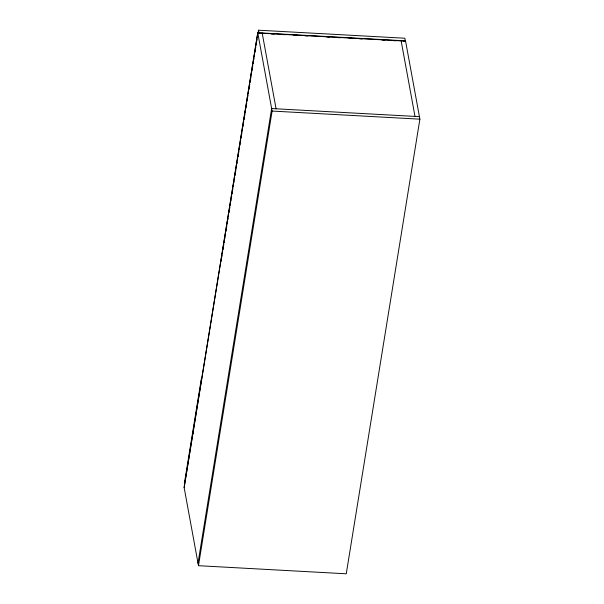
<?xml version="1.0" encoding="UTF-8"?>
<svg xmlns="http://www.w3.org/2000/svg" width="604" height="604" viewBox="0 0 604 604"><rect width="100%" height="100%" fill="white"/><g stroke="black" fill="none" stroke-linecap="round" stroke-linejoin="round"><path stroke-width="0.91" d="M257.742 32.737L184.107 487.368L198.474 565.691L346.258 573.8L419.893 119.169L405.526 40.846L257.742 32.737L272.102 111.06L198.474 565.691M184.16 487.647L257.795 33.016L405.578 41.125M221.124 261.132L221.426 259.267M221.728 257.402L222.023 255.545M222.325 253.68L222.627 251.815M222.929 249.958L223.835 244.371M224.137 242.506L224.439 240.641M224.741 238.784L225.043 236.919M225.345 235.054L225.647 233.197M225.949 231.332L226.251 229.467M226.553 227.61L226.855 225.745M227.157 223.88L227.459 222.023M227.761 220.158L228.063 218.293M228.357 216.436L228.659 214.571M228.961 212.706L229.263 210.849M229.565 208.984L229.867 207.119M230.169 205.262L230.471 203.397M230.773 201.532L231.075 199.675M231.377 197.81L231.679 195.945M231.981 194.088L232.283 192.223M232.585 190.358L232.887 188.501M233.189 186.636L233.491 184.771M233.793 182.914L234.095 181.049M234.397 179.184L234.692 177.327M234.994 175.462L235.296 173.597M235.598 171.74L235.9 169.875M236.202 168.01L236.504 166.153M236.806 164.288L237.108 162.423M237.41 160.566L237.712 158.701M238.014 156.836L238.316 154.979M238.618 153.114L238.92 151.249M239.222 149.392L239.524 147.527M239.826 145.662L240.128 143.805M240.43 141.94L240.724 140.075M241.026 138.218L241.328 136.353M241.63 134.488L241.932 132.631M242.234 130.766L242.536 128.901M242.838 127.044L243.14 125.179M243.442 123.314L243.744 121.457M244.046 119.592L244.348 117.727M244.65 115.87L244.952 114.005M245.254 112.14L245.556 110.283M245.858 108.418L246.16 106.553M246.462 104.696L246.764 102.831M247.059 100.966L247.361 99.109M247.663 97.244L247.965 95.379M248.267 93.522L248.569 91.657M248.871 89.792L249.173 87.935M249.475 86.07L249.777 84.205M250.079 82.348L250.381 80.483M250.683 78.618L250.985 76.761M251.287 74.896L251.589 73.031M251.891 71.174L252.193 69.309M252.495 67.444L252.797 65.587M253.091 63.722L253.393 61.857M253.695 60L253.997 58.135M254.299 56.27L254.601 54.413M254.903 52.548L255.205 50.683M255.507 48.826L255.809 46.961M256.111 45.096L256.413 43.239M256.715 41.374L257.017 39.509M257.319 37.652L257.621 35.787M257.923 33.922L258.527 30.2L404.831 38.226L405.397 41.306L403.525 41.2M198.006 563.177L271.641 108.546L419.433 116.655M260.966 33.379L263.774 33.537M271.279 33.945L274.095 34.103M282.536 34.564L285.352 34.715M293.793 35.183L296.602 35.334M305.043 35.802L307.859 35.953M315.363 36.368L318.172 36.519M326.613 36.98L329.429 37.138M337.87 37.599L340.686 37.758M349.127 38.218L351.936 38.369M359.44 38.784L362.257 38.935M370.697 39.403L373.514 39.554M381.954 40.015L384.763 40.174M393.204 40.634L396.02 40.793M272.102 111.06L419.893 119.169M401.094 40.604L415.001 116.406M262.174 32.978L276.081 108.788M258.527 30.2L259.086 33.28M201.472 381.162L201.192 379.629L192.827 431.286L193.106 432.826M193.008 433.446L192.721 431.913L184.356 483.57L184.635 485.11"/></g></svg>
